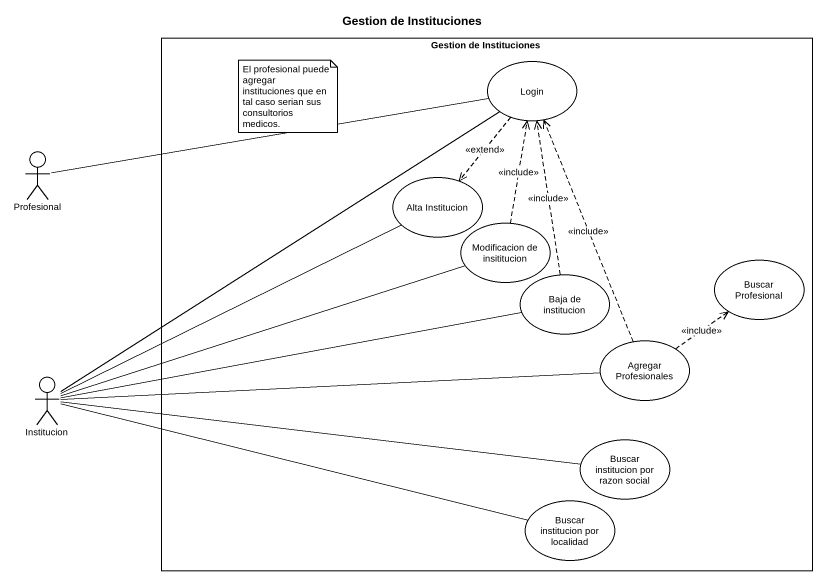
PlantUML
@startuml
title Gestion de Instituciones
rectangle "Gestion de Instituciones" as Gestion_de_Instituciones {
  usecase Login
  usecase "Alta Institucion" as Alta_Institucion
  usecase "Modificacion de insititucion" as Modificacion_de_insititucion
  usecase "Buscar Profesional" as Buscar_Profesional
  usecase "Baja de institucion" as Baja_de_institucion
  usecase "Agregar Profesionales" as Agregar_Profesionales
  usecase "Buscar institucion por razon social" as Buscar_institucion_por
  usecase "Buscar institucion por localidad" as Buscar_institucion_por_2
}
actor Profesional
actor Institucion
Login ..> Alta_Institucion : <<extend>>
Profesional -right- Login
Modificacion_de_insititucion .up.> Login : <<include>>
Baja_de_institucion .up.> Login : <<include>>
Agregar_Profesionales .up.> Login : <<include>>
Agregar_Profesionales .up.> Buscar_Profesional : <<include>>
Institucion -up- Login
Institucion -right- Alta_Institucion
Institucion -right- Modificacion_de_insititucion
Institucion -right- Baja_de_institucion
Institucion -right- Agregar_Profesionales
Institucion -right- Buscar_institucion_por
Institucion -right- Buscar_institucion_por_2
note as N1
  El profesional puede agregar instituciones que en tal caso serian sus consultorios medicos.
end note
@enduml
